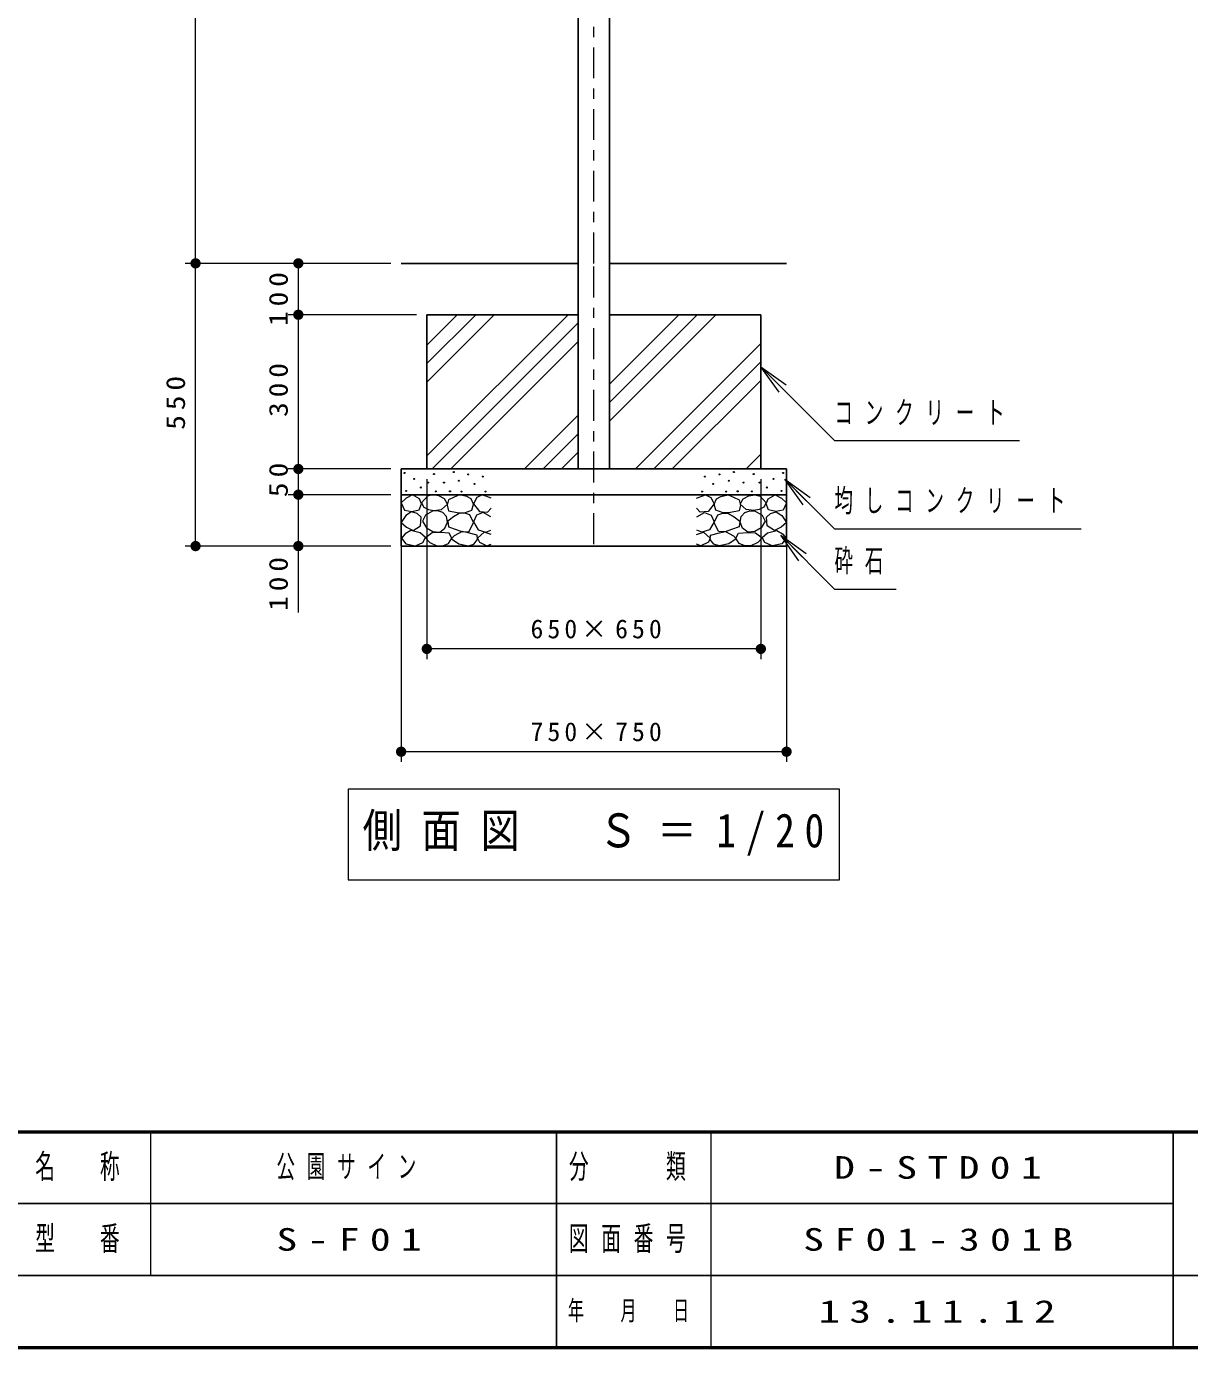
# Model space of a CAD drawing. Units: millimetres on the paper, scale 1:20. Extents: x 475 to 840, y 0 to 257.
# Drawn here: x 658.4 to 771.6, y 0 to 128.5 of the extents above; entities that cross this region are included whole.
import ezdxf

# ---------------------------------------------------------------- set-up
doc = ezdxf.new("R2010")
doc.units = ezdxf.units.MM
doc.linetypes.add('USER2', pattern=[6, 3, -1, 1, -1])
doc.layers.add('LY_1', color=7, linetype='Continuous', lineweight=13)
doc.layers.add('LY_4', color=7, linetype='Continuous', lineweight=13)
doc.layers.add('LY_5', color=7, linetype='Continuous')
doc.styles.add('ＭＳ ゴシック', font='')
doc.styles.get('ＭＳ ゴシック').set_extended_font_data('MS Gothic')

# ---------------------------------------------------------------- blocks, each defined once
blk = doc.blocks.new('filled_dot')
at = {"color": 0, "linetype": 'Continuous', "lineweight": -2, "const_width": 1.25}
blk.add_lwpolyline([(-0.625, 0, 1), (0.625, 0, 1)], format="xyb", close=True, dxfattribs=at)

msp = doc.modelspace()

# ---------------------------------------------------------------- linework, layer by layer
at = {"layer": 'LY_1', "linetype": 'USER2'}
for p, q in [((713.627, 105.456), (713.627, 209.669)), ((713.627, 78.142), (713.627, 105.456))]:
    msp.add_line(p, q, dxfattribs=at)
at = {"layer": 'LY_1'}
for p, q in [((674.877, 105.456), (674.877, 205.456)), ((693.877, 105.456), (673.877, 105.456)), ((693.877, 105.456), (673.877, 105.456)), ((674.877, 77.956), (674.877, 105.456)), ((684.877, 100.456), (684.877, 105.456)), ((696.377, 100.456), (683.877, 100.456)), ((684.877, 85.456), (684.877, 100.456)), ((697.377, 86.72), (711.114, 100.456)), ((697.377, 93.904), (703.93, 100.456)), ((697.377, 95.7), (702.134, 100.456)), ((697.377, 97.496), (700.338, 100.456)), ((715.14, 90.114), (725.482, 100.456)), ((715.14, 91.91), (723.686, 100.456)), ((715.14, 93.706), (721.89, 100.456)), ((697.91, 85.456), (712.115, 99.661)), ((699.706, 85.456), (712.115, 97.865)), ((717.666, 85.456), (729.877, 97.667)), ((719.463, 85.456), (729.877, 95.871)), ((731.645, 92.928), (729.877, 95.403)), ((729.877, 95.403), (732.352, 93.635)), ((729.877, 95.403), (731.999, 93.282)), ((721.259, 85.456), (729.877, 94.075)), ((706.89, 85.456), (712.115, 90.681)), ((708.686, 85.456), (712.115, 88.885)), ((710.482, 85.456), (712.115, 87.089)), ((728.443, 85.456), (729.877, 86.891)), ((693.877, 85.456), (683.877, 85.456)), ((693.877, 85.456), (683.877, 85.456)), ((684.877, 82.956), (684.877, 85.456)), ((694.877, 85.456), (694.877, 77.956)), ((732.377, 85.456), (732.377, 77.956)), ((697.377, 84.456), (697.377, 66.956)), ((729.877, 84.456), (729.877, 66.956)), ((733.98, 81.974), (732.212, 84.449)), ((732.212, 84.449), (734.687, 82.681)), ((732.212, 84.449), (734.333, 82.328)), ((693.877, 82.956), (683.877, 82.956)), ((684.877, 71.512), (684.877, 82.956)), ((694.877, 79.456), (694.877, 56.956)), ((733.576, 76.536), (731.81, 79.012)), ((731.81, 79.012), (734.284, 77.243)), ((731.81, 79.012), (733.93, 76.89)), ((732.377, 79.456), (732.377, 56.956)), ((693.877, 77.956), (673.877, 77.956)), ((693.877, 77.956), (683.877, 77.956)), ((729.877, 67.956), (697.377, 67.956)), ((732.377, 57.956), (694.877, 57.956)), ((689.727, 54.304), (689.727, 45.504)), ((737.527, 54.304), (689.727, 54.304)), ((737.527, 45.504), (737.527, 54.304)), ((689.727, 45.504), (737.527, 45.504))]:
    msp.add_line(p, q, dxfattribs=at)
at = {"layer": 'LY_1', "lineweight": 25}
for p, q in [((712.115, 105.456), (712.115, 205.456)), ((715.14, 105.456), (715.14, 205.456)), ((712.115, 105.456), (694.877, 105.456)), ((712.115, 85.456), (712.115, 105.456)), ((715.14, 85.456), (715.14, 105.456)), ((732.377, 105.456), (715.14, 105.456)), ((697.377, 100.456), (712.115, 100.456)), ((697.377, 85.456), (697.377, 100.456)), ((715.14, 100.456), (729.877, 100.456)), ((729.877, 85.456), (729.877, 100.456)), ((694.877, 85.456), (732.377, 85.456)), ((694.877, 85.456), (694.877, 77.956)), ((732.377, 85.456), (732.377, 77.956)), ((694.877, 82.956), (732.377, 82.956)), ((694.877, 77.956), (732.377, 77.956))]:
    msp.add_line(p, q, dxfattribs=at)
at = {"layer": 'LY_1'}
for points in [[(729.877, 95.403), (737.041, 88.239), (755.041, 88.239)], [(732.212, 84.449), (737.041, 79.619), (761.041, 79.619)], [(703.627, 82.621), (702.772, 82.938), (702.233, 82.669), (701.916, 82.067), (702.502, 81.306), (703.279, 81.243), (703.627, 81.639)], [(723.627, 82.621), (724.483, 82.938), (725.021, 82.669), (725.338, 82.067), (724.752, 81.306), (723.976, 81.243), (723.627, 81.639)], [(703.611, 80.815), (702.851, 81.211), (702.217, 80.958), (701.916, 80.308), (702.36, 79.532), (703.12, 79.294), (703.611, 79.5)], [(723.643, 80.815), (724.404, 81.211), (725.037, 80.958), (725.338, 80.308), (724.895, 79.532), (724.134, 79.294), (723.643, 79.5)], [(703.627, 79.089), (702.962, 79.294), (702.312, 78.74), (702.487, 78.344), (703.215, 77.98), (703.627, 78.138)], [(723.627, 79.089), (724.293, 79.294), (724.942, 78.74), (724.768, 78.344), (724.039, 77.98), (723.627, 78.138)], [(731.81, 79.012), (737.041, 73.774), (743.041, 73.774)]]:
    msp.add_lwpolyline(points, dxfattribs=at)
for points in [[(696, 82.927), (695.366, 82.626), (694.891, 82.15), (695.192, 81.453), (695.92, 81.311), (696.618, 81.469), (696.871, 82.055), (696.681, 82.562)], [(697.971, 82.931), (697.444, 82.796), (696.863, 82.161), (697.092, 81.742), (697.55, 81.504), (698.065, 81.431), (698.809, 81.499), (699.376, 82.039), (699.093, 82.539), (698.559, 82.849)], [(700.562, 82.941), (700.025, 82.718), (699.479, 82.449), (699.363, 81.948), (699.497, 81.384), (700.32, 81.223), (701.045, 81.178), (701.77, 81.438), (701.922, 82.046), (701.69, 82.557), (701.287, 82.78)], [(726.693, 82.941), (727.23, 82.718), (727.776, 82.449), (727.892, 81.948), (727.758, 81.384), (726.934, 81.223), (726.209, 81.178), (725.484, 81.438), (725.332, 82.046), (725.565, 82.557), (725.968, 82.78)], [(729.284, 82.931), (729.811, 82.796), (730.392, 82.161), (730.162, 81.742), (729.705, 81.504), (729.189, 81.431), (728.446, 81.499), (727.878, 82.039), (728.162, 82.539), (728.695, 82.849)], [(731.255, 82.927), (731.889, 82.626), (732.364, 82.15), (732.063, 81.453), (731.334, 81.311), (730.637, 81.469), (730.383, 82.055), (730.574, 82.562)], [(695.873, 81.279), (695.334, 80.93), (694.891, 80.249), (695.398, 79.79), (696.063, 79.473), (696.76, 79.916), (696.839, 80.756), (696.431, 81.119)], [(697.336, 79.715), (697.957, 79.369), (698.633, 79.323), (699.146, 79.684), (699.39, 80.282), (699.278, 80.819), (698.93, 81.228), (698.465, 81.393), (697.93, 81.336), (697.241, 80.967), (696.944, 80.39)], [(700.512, 81.111), (699.958, 80.813), (699.43, 80.394), (699.485, 79.84), (700.228, 79.57), (700.863, 79.354), (701.512, 79.381), (701.917, 80.246), (701.566, 81.003), (701.062, 81.167)], [(726.743, 81.111), (727.297, 80.813), (727.824, 80.394), (727.77, 79.84), (727.027, 79.57), (726.391, 79.354), (725.743, 79.381), (725.337, 80.246), (725.689, 81.003), (726.192, 81.167)], [(729.919, 79.715), (729.297, 79.369), (728.621, 79.323), (728.108, 79.684), (727.865, 80.282), (727.976, 80.819), (728.324, 81.228), (728.79, 81.393), (729.324, 81.336), (730.014, 80.967), (730.311, 80.39)], [(731.382, 81.279), (731.92, 80.93), (732.364, 80.249), (731.857, 79.79), (731.191, 79.473), (730.494, 79.916), (730.415, 80.756), (730.823, 81.119)], [(695.832, 79.482), (695.263, 79.163), (694.925, 78.741), (695.329, 78.174), (696.272, 77.971), (696.987, 78.291), (697.26, 78.796), (696.721, 79.251)], [(698.687, 79.275), (697.903, 79.235), (697.241, 78.762), (697.674, 78.302), (698.363, 77.991), (698.928, 77.983), (699.471, 78.207), (699.809, 78.734), (699.552, 79.221)], [(700.802, 79.367), (700.032, 78.948), (699.789, 78.65), (700.478, 78.164), (701.424, 77.975), (701.954, 78.158), (702.303, 78.583), (702.276, 79.002), (701.411, 79.232)], [(726.452, 79.367), (727.222, 78.948), (727.466, 78.65), (726.776, 78.164), (725.83, 77.975), (725.301, 78.158), (724.952, 78.583), (724.979, 79.002), (725.844, 79.232)], [(728.567, 79.275), (729.351, 79.235), (730.013, 78.762), (729.581, 78.302), (728.892, 77.991), (728.327, 77.983), (727.783, 78.207), (727.446, 78.734), (727.702, 79.221)], [(731.423, 79.482), (731.991, 79.163), (732.329, 78.741), (731.926, 78.174), (730.983, 77.971), (730.267, 78.291), (729.994, 78.796), (730.533, 79.251)]]:
    msp.add_lwpolyline(points, close=True, dxfattribs=at)
for centre in [(695.208, 85.065), (698.075, 84.954), (699.998, 85.161), (701.404, 84.931), (725.851, 84.931), (727.256, 85.161), (729.179, 84.954), (732.047, 85.065), (696.158, 84.495), (696.808, 83.655), (697.505, 84.131), (699.052, 84.134), (700.498, 84.31), (702.012, 83.999), (702.823, 84.715), (724.432, 84.715), (725.243, 83.999), (726.756, 84.31), (728.202, 84.134), (729.75, 84.131), (730.447, 83.655), (731.096, 84.495), (695.366, 83.323), (698.249, 83.275), (699.633, 83.282), (700.741, 83.255), (703.093, 83.255), (724.162, 83.255), (726.513, 83.255), (727.621, 83.282), (729.005, 83.275), (731.889, 83.323)]:
    msp.add_circle(centre, 0.05, dxfattribs=at)
at = {"layer": 'LY_4', "lineweight": 50}
for p, q in [((475, 21), (840, 21)), ((475, 0), (840, 0))]:
    msp.add_line(p, q, dxfattribs=at)
at = {"layer": 'LY_4'}
for p, q in [((670.5, 21), (670.5, 7)), ((725, 21), (725, 0))]:
    msp.add_line(p, q, dxfattribs=at)
at = {"layer": 'LY_4', "color": 211, "lineweight": 25}
for p, q in [((710, 21), (710, 0)), ((770, 21), (770, 0)), ((657.5, 14), (770, 14)), ((602.5, 7), (840, 7))]:
    msp.add_line(p, q, dxfattribs=at)

# ---------------------------------------------------------------- block references
at = {"layer": 'LY_1', "xscale": 0.4, "yscale": 0.4}
for p, rotation in [((674.877, 105.456), 90), ((674.877, 105.456), 270), ((684.877, 105.456), 270), ((684.877, 100.456), 90), ((684.877, 100.456), 270), ((684.877, 85.456), 90), ((684.877, 85.456), 270), ((684.877, 82.956), 270), ((684.877, 82.956), 90), ((674.877, 77.956), 90), ((684.877, 77.956), 90), ((729.877, 67.956), 180), ((732.377, 57.956), 180)]:
    msp.add_blockref('filled_dot', p, dxfattribs=dict(at, rotation=rotation))
for p in [(697.377, 67.956), (694.877, 57.956)]:
    msp.add_blockref('filled_dot', p, dxfattribs=at)

# ---------------------------------------------------------------- texts
at = {"layer": 'LY_1', "char_height": 1.833, "attachment_point": 8, "rotation": 90, "style": 'ＭＳ ゴシック'}
for s, insert in [('\\T1.33;\\W1.15;100', (683.877, 102.218)), ('\\T1.33;\\W1.15;300', (683.877, 93.373)), ('\\T1.33;\\W1.15;550', (673.877, 92.122)), ('\\T1.34;\\W1.15;50', (683.877, 84.634)), ('\\T1.33;\\W1.15;100', (683.877, 74.512))]:
    msp.add_mtext(s, dxfattribs=dict(at, insert=insert))
at = {"layer": 'LY_1', "style": 'ＭＳ ゴシック'}
for s, insert, char_height, attachment_point in [('\\T1.64;\\W0.6;コンクリート', (737.041, 90.889), 2.199, 4), ('\\T1.64;\\W0.6;均しコンクリート', (737.041, 82.269), 2.199, 4), ('\\T1.64;\\W0.6;砕石', (737.041, 76.424), 2.199, 4), ('\\T1.32;650×650', (714.052, 68.956), 1.833, 8), ('\\T1.32;750×750', (714.052, 58.956), 1.833, 8), ('\\T1.5;\\W0.85;側面図\u3000Ｓ＝1/20', (691.127, 49.904), 3.299, 4)]:
    msp.add_mtext(s, dxfattribs=dict(at, insert=insert, char_height=char_height, attachment_point=attachment_point))
at = {"layer": 'LY_4', "color": 4, "attachment_point": 5, "style": 'ＭＳ ゴシック'}
for s, insert, char_height in [('\\T1.64;\\W0.6;名\u3000称', (664, 17.5), 2.346), ('\\T1.64;\\W0.6;分\u3000\u3000類', (717.5, 17.5), 2.346), ('\\T1.64;\\W0.6;型\u3000番', (664, 10.5), 2.346), ('\\T1.64;\\W0.6;図面番号', (717.5, 10.5), 2.346), ('\\T1.64;\\W0.6;年\u3000月\u3000日', (717.5, 3.5), 1.906)]:
    msp.add_mtext(s, dxfattribs=dict(at, insert=insert, char_height=char_height))
at = {"layer": 'LY_5', "char_height": 2.199, "attachment_point": 4, "style": 'ＭＳ ゴシック'}
for s, insert in [('\\T1.64;\\W0.6;公園サイン', (682.75, 17.5)), ('\\T1.5;\\W1.35;D-STD01', (737, 17.5)), ('\\T1.5;\\W1.35;S-F01', (682.75, 10.5)), ('\\T1.5;\\W1.35;SF01-301B', (734, 10.5)), ('\\T1.43;\\W1.4;13.11.12', (735.5, 3.5))]:
    msp.add_mtext(s, dxfattribs=dict(at, insert=insert))

doc.saveas('drawing.dxf')
